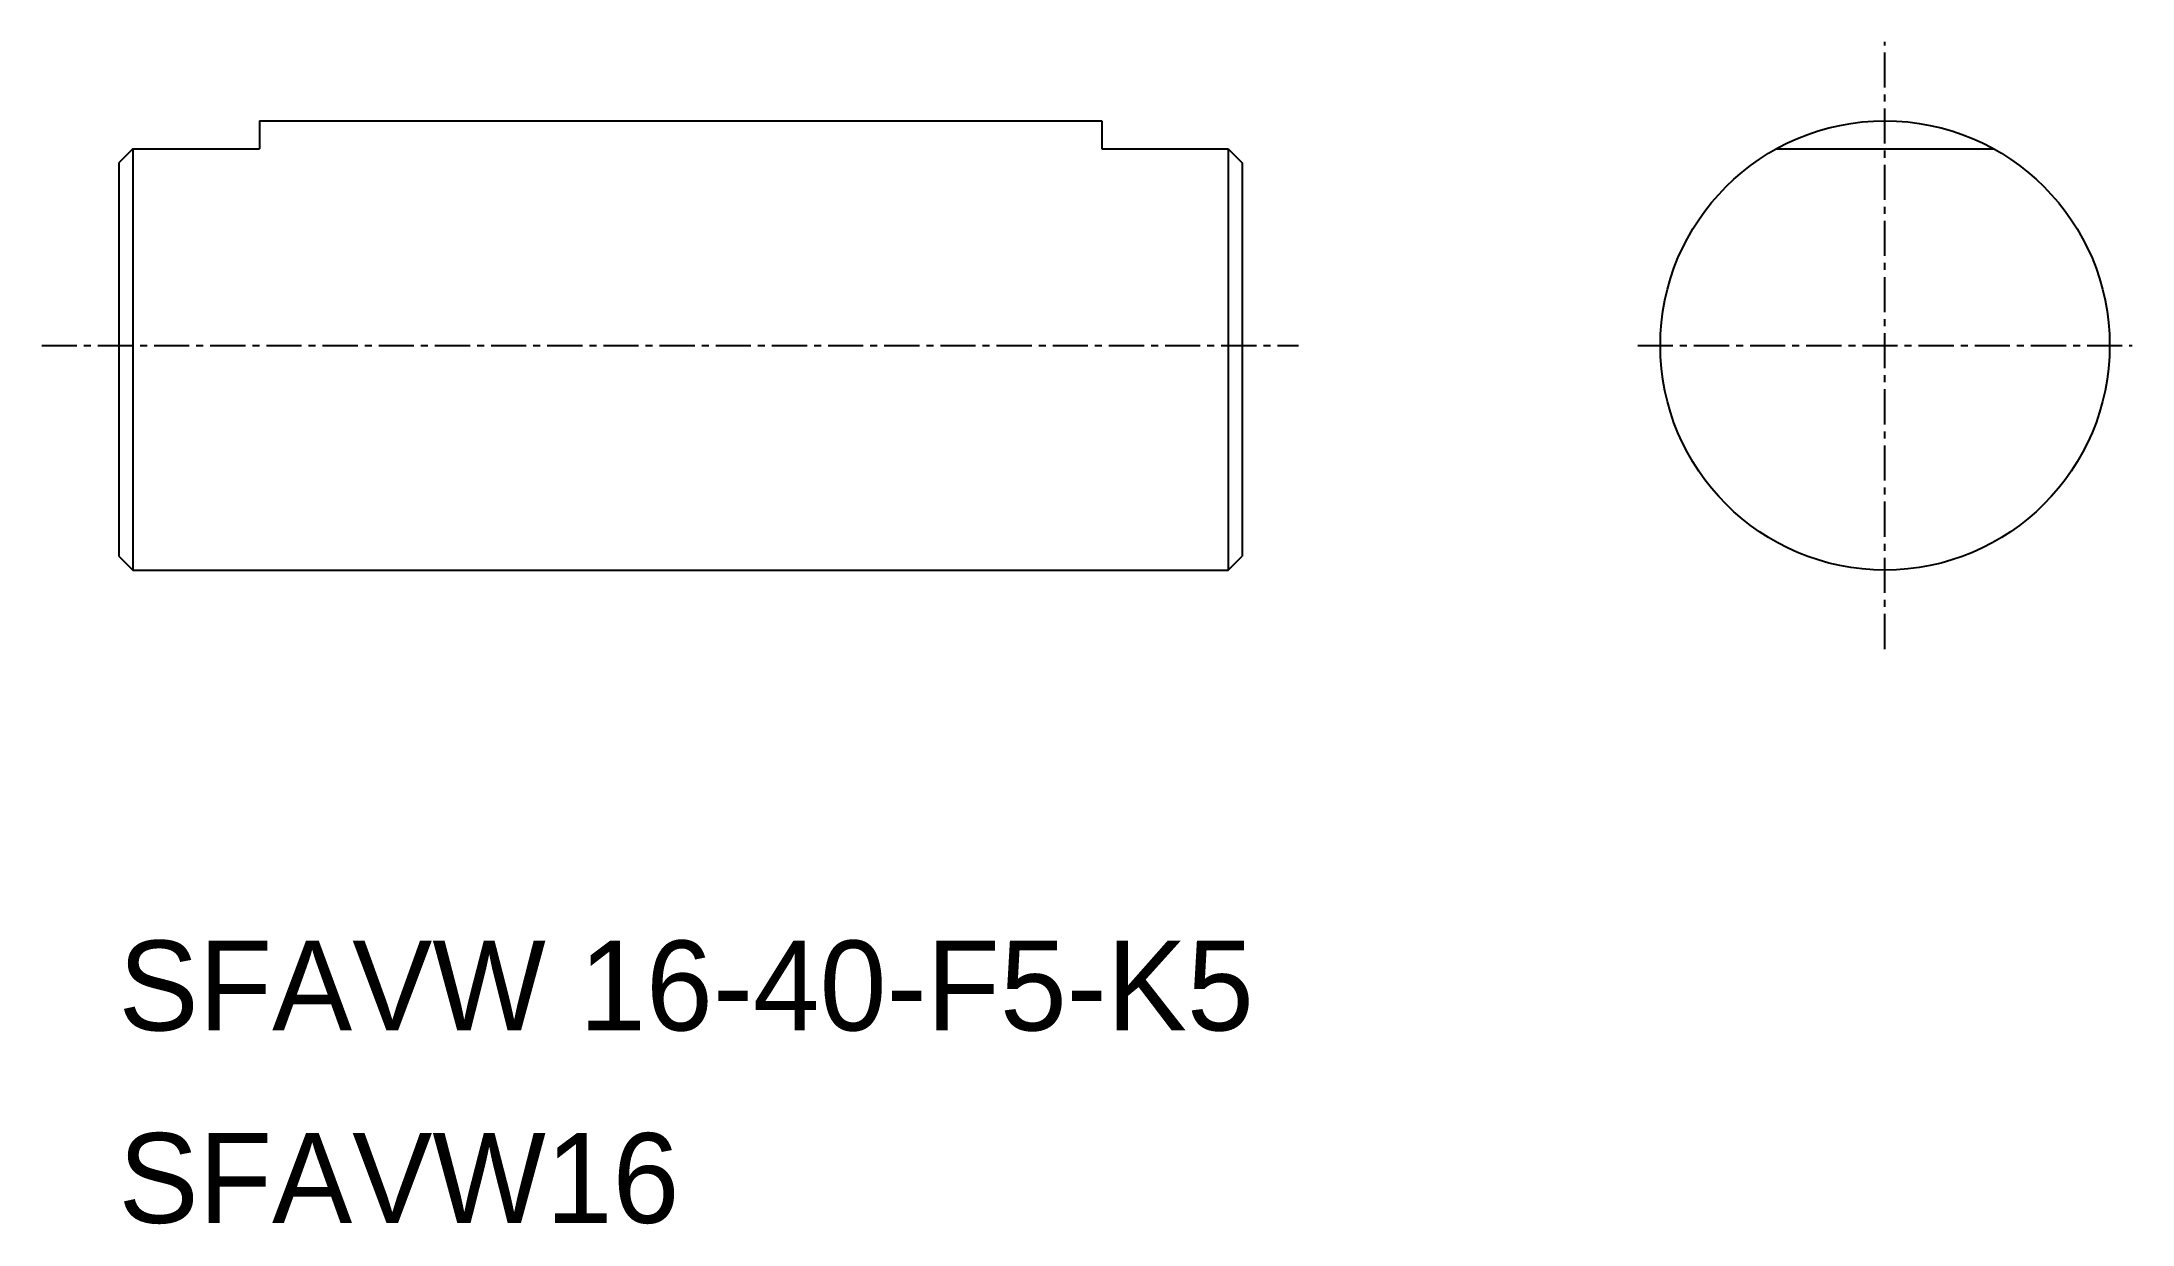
# Model space of a CAD drawing. Extents: x 129.1 to 203.6, y 97.6 to 139.7.
import ezdxf

# ---------------------------------------------------------------- set-up
doc = ezdxf.new("R2010")
doc.units = 0
doc.linetypes.add('CENTER', pattern=[2, 1.25, -0.25, 0.25, -0.25])
doc.layers.get('0').update_dxf_attribs({"linetype": 'CONTINUOUS'})
doc.layers.add('CENTER', color=1, linetype='CENTER')

msp = doc.modelspace()

# ---------------------------------------------------------------- linework, layer by layer
at = {"color": 7, "linetype": 'CONTINUOUS'}
for p, q in [((136.894, 136.906), (166.894, 136.906)), ((136.894, 136.906), (136.894, 135.906)), ((166.894, 136.906), (166.894, 135.906)), ((132.394, 135.906), (131.894, 135.406)), ((132.394, 135.906), (132.394, 120.906)), ((132.394, 135.906), (136.894, 135.906)), ((166.894, 135.906), (171.394, 135.906)), ((171.394, 135.906), (171.394, 120.906)), ((171.394, 135.906), (171.894, 135.406)), ((190.909, 135.906), (198.655, 135.906)), ((131.894, 135.406), (131.894, 121.406)), ((171.894, 135.406), (171.894, 121.406)), ((131.894, 121.406), (132.394, 120.906)), ((171.394, 120.906), (171.894, 121.406)), ((132.394, 120.906), (171.394, 120.906)), ((142.144, 120.906), (142.144, 120.906)), ((151.894, 120.906), (151.895, 120.906))]:
    msp.add_line(p, q, dxfattribs=at)
msp.add_circle((194.782, 128.906), 8, dxfattribs=at)
at = {"layer": 'CENTER', "color": 1, "linetype": 'CENTER'}
for p, q in [((194.782, 118.093), (194.782, 139.719)), ((129.147, 128.906), (173.894, 128.906)), ((185.979, 128.906), (203.584, 128.906))]:
    msp.add_line(p, q, dxfattribs=at)

# ---------------------------------------------------------------- texts
at = {"color": 7, "linetype": 'CONTINUOUS'}
for s, p in [('SFAVW 16-40-F5-K5', (131.878, 104.511)), ('SFAVW16', (131.878, 97.656))]:
    msp.add_text(s, height=3.2, dxfattribs=at).set_placement(p)

doc.saveas('drawing.dxf')
